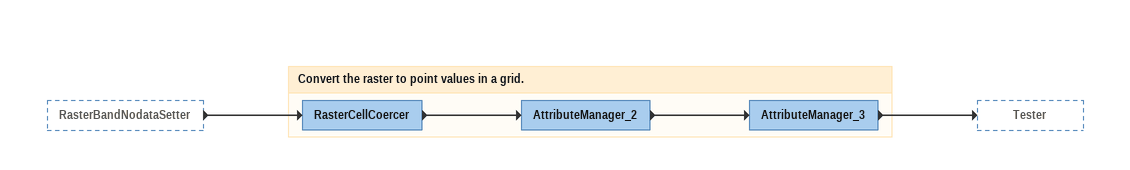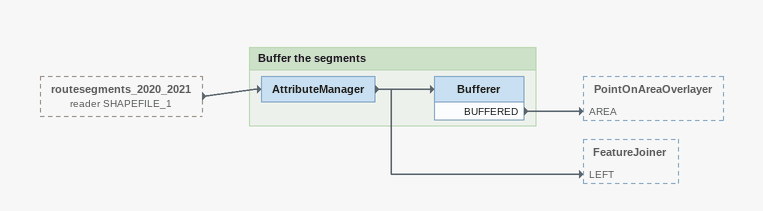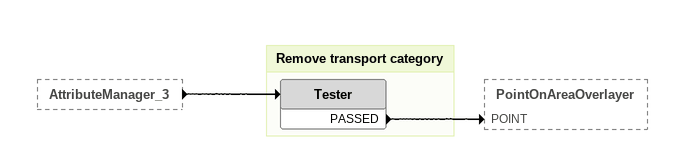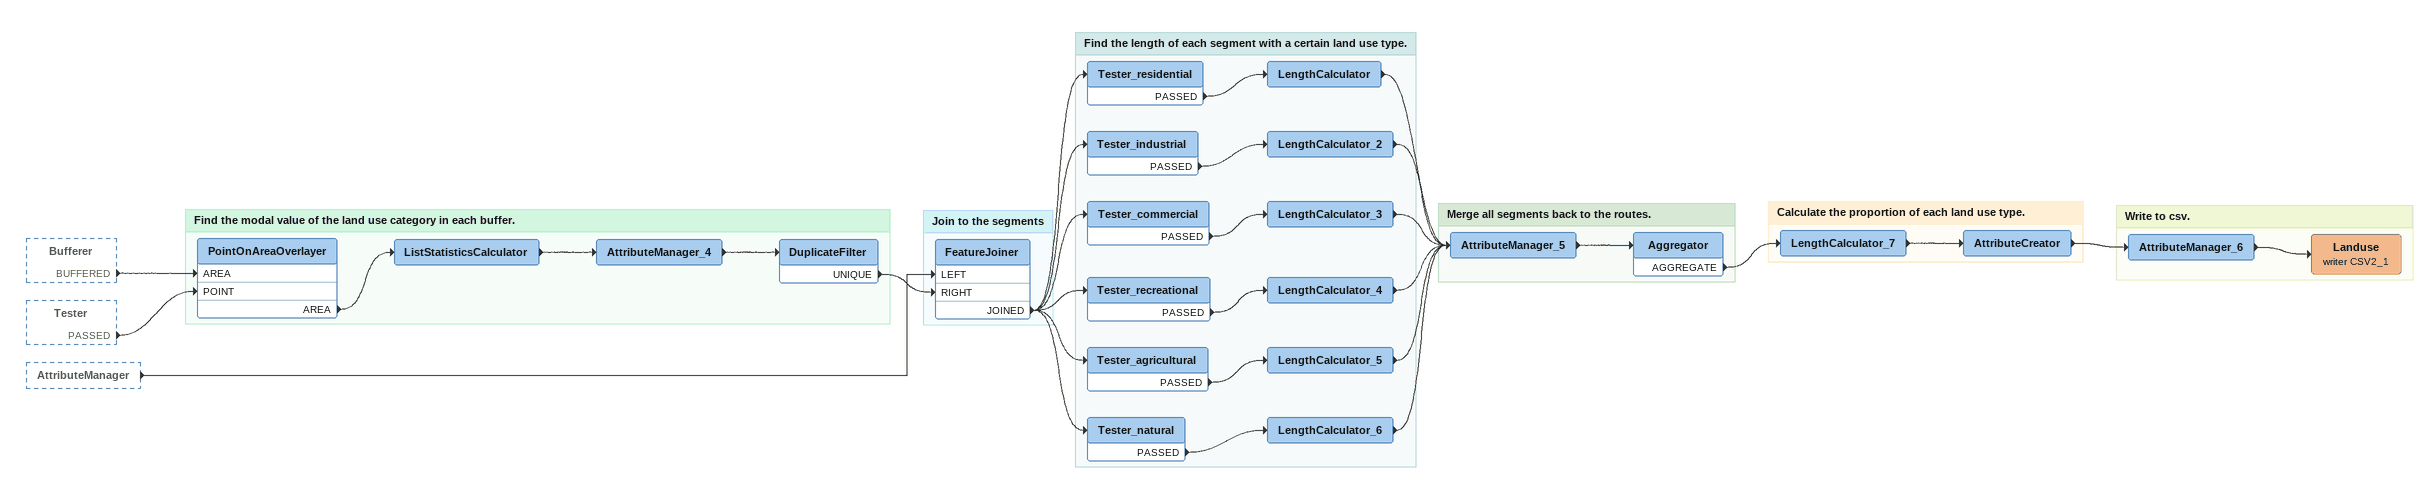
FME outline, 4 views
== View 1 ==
RasterBandNodataSetter [outside]
    -> RasterCellCoercer

Bookmark: Convert the raster to point values in a grid.
RasterCellCoercer
    -> AttributeManager_2
AttributeManager_2
    -> AttributeManager_3
AttributeManager_3
    -> Tester

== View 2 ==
routesegments_2020_2021 (reader SHAPEFILE_1) [outside]
    -> AttributeManager

Bookmark: Buffer the segments
AttributeManager
    -> Bufferer
    -> FeatureJoiner [LEFT]
Bufferer
    BUFFERED -> PointOnAreaOverlayer [AREA]

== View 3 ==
AttributeManager_3 [outside]
    -> Tester

Bookmark: Remove transport category
Tester
    PASSED -> PointOnAreaOverlayer [POINT]

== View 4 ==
Bufferer [outside]
    BUFFERED -> PointOnAreaOverlayer [AREA]
Tester [outside]
    PASSED -> PointOnAreaOverlayer [POINT]
AttributeManager [outside]
    -> FeatureJoiner [LEFT]

Bookmark: Find the modal value of the land use category in each buffer.
PointOnAreaOverlayer
    AREA -> ListStatisticsCalculator
ListStatisticsCalculator
    -> AttributeManager_4
AttributeManager_4
    -> DuplicateFilter
DuplicateFilter
    UNIQUE -> FeatureJoiner [RIGHT]

Bookmark: Join to the segments
FeatureJoiner
    JOINED -> Tester_residential
    JOINED -> Tester_industrial
    JOINED -> Tester_commercial
    JOINED -> Tester_recreational
    JOINED -> Tester_agricultural
    JOINED -> Tester_natural

Bookmark: Find the length of each segment with a certain land use type.
Tester_residential
    PASSED -> LengthCalculator
LengthCalculator
    -> AttributeManager_5
Tester_industrial
    PASSED -> LengthCalculator_2
LengthCalculator_2
    -> AttributeManager_5
Tester_commercial
    PASSED -> LengthCalculator_3
LengthCalculator_3
    -> AttributeManager_5
Tester_recreational
    PASSED -> LengthCalculator_4
LengthCalculator_4
    -> AttributeManager_5
Tester_agricultural
    PASSED -> LengthCalculator_5
LengthCalculator_5
    -> AttributeManager_5
Tester_natural
    PASSED -> LengthCalculator_6
LengthCalculator_6
    -> AttributeManager_5

Bookmark: Merge all segments back to the routes.
AttributeManager_5
    -> Aggregator
Aggregator
    AGGREGATE -> LengthCalculator_7

Bookmark: Calculate the proportion of each land use type.
LengthCalculator_7
    -> AttributeCreator
AttributeCreator
    -> AttributeManager_6

Bookmark: Write to csv.
AttributeManager_6
    -> Landuse (writer CSV2_1)
Landuse (writer CSV2_1)
